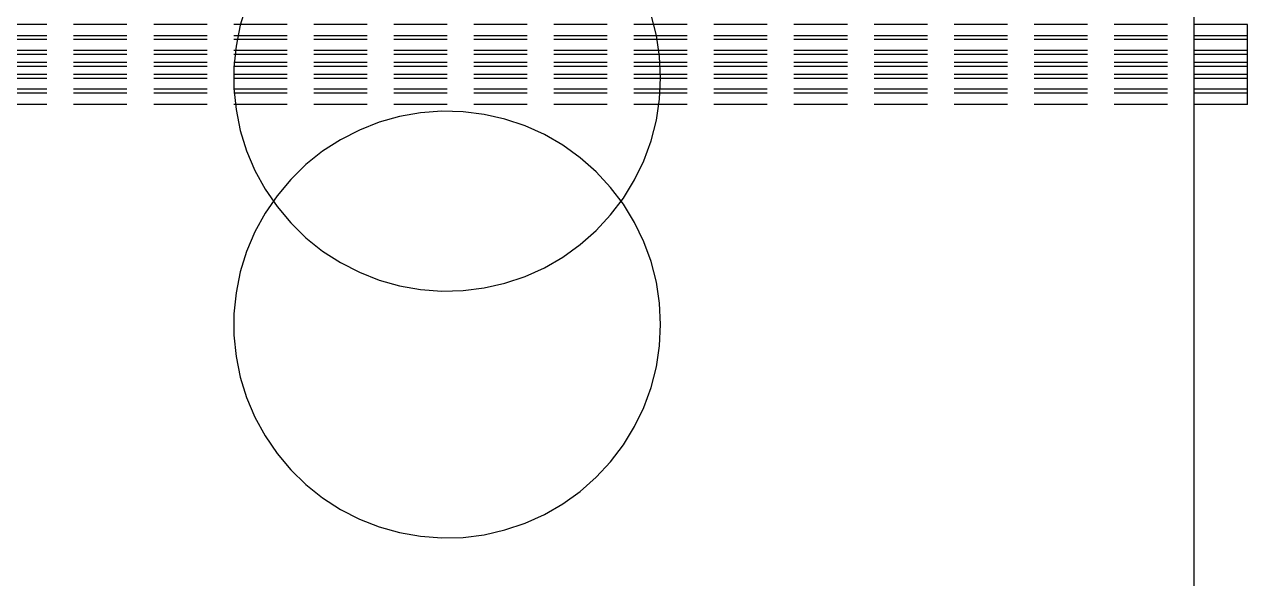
# Model space of a CAD drawing. Header units: metres. Extents: x -200 to 4040, y -1684 to 360.
# Drawn here: x 3624.16 to 3670, y -672.27 to -651.5 of the extents above; entities that cross this region are included whole.
import ezdxf

# ---------------------------------------------------------------- set-up
doc = ezdxf.new("R2010")
doc.units = ezdxf.units.M
doc.linetypes.add('DASHED2', pattern=[3, 2, -1])
doc.layers.add('GIZLI', color=8, linetype='DASHED2')
doc.layers.add('GORUNEN', color=7, linetype='Continuous')

msp = doc.modelspace()

# ---------------------------------------------------------------- linework, layer by layer
at = {"layer": 'GIZLI'}
for points in [[(3668, -675.5), (3668, -635.5)], [(3668, -684.75), (3668, -644.75)], [(3668, -684.75), (3668, -644.75)], [(3632.482, -650.764), (3632.247, -651.526), (3632.089, -652.308), (3632.01, -653.101), (3632.01, -653.899), (3632.089, -654.692), (3632.247, -655.474), (3632.482, -656.236), (3632.792, -656.971), (3633.174, -657.671), (3633.623, -658.33), (3634.136, -658.941), (3634.707, -659.498), (3635.33, -659.996), (3636, -660.428), (3636.71, -660.792), (3637.452, -661.083), (3638.22, -661.299), (3639.005, -661.438), (3639.801, -661.498), (3640.598, -661.478), (3641.389, -661.378), (3642.167, -661.201), (3642.923, -660.947), (3643.65, -660.619), (3644.34, -660.22), (3644.988, -659.755), (3645.586, -659.227), (3646.128, -658.642), (3646.61, -658.007), (3647.026, -657.326), (3647.372, -656.607), (3647.645, -655.858), (3647.841, -655.085), (3647.96, -654.297), (3648, -653.5)], [(3632.482, -650.764), (3632.247, -651.526), (3632.089, -652.308), (3632.01, -653.101), (3632.01, -653.899), (3632.089, -654.692), (3632.247, -655.474), (3632.482, -656.236), (3632.792, -656.971), (3633.174, -657.671), (3633.623, -658.33), (3634.136, -658.941), (3634.707, -659.498), (3635.33, -659.996), (3636, -660.428), (3636.71, -660.792), (3637.452, -661.083), (3638.22, -661.299), (3639.005, -661.438), (3639.801, -661.498), (3640.598, -661.478), (3641.389, -661.378), (3642.167, -661.201), (3642.923, -660.947), (3643.65, -660.619), (3644.34, -660.22), (3644.988, -659.755), (3645.586, -659.227), (3646.128, -658.642), (3646.61, -658.007), (3647.026, -657.326), (3647.372, -656.607), (3647.645, -655.858), (3647.841, -655.085), (3647.96, -654.297), (3648, -653.5)], [(3648, -653.5), (3647.96, -652.703), (3647.841, -651.915), (3647.645, -651.142)], [(3648, -653.5), (3647.96, -652.703), (3647.841, -651.915), (3647.645, -651.142)], [(3670, -651.5), (3610, -651.5)], [(3670, -651.5), (3610, -651.5)], [(3670, -654.5), (3670, -651.5)], [(3670, -651.928), (3670, -651.5)], [(3670, -651.928), (3610, -651.928)], [(3670, -651.928), (3610, -651.928)], [(3670, -652.07), (3610, -652.07)], [(3670, -652.07), (3670, -651.928)], [(3670, -652.479), (3670, -652.07)], [(3670, -652.479), (3610, -652.479)], [(3670, -652.479), (3610, -652.479)], [(3670, -652.62), (3610, -652.62)], [(3670, -652.62), (3670, -652.479)], [(3670, -652.929), (3670, -652.62)], [(3670, -652.929), (3610, -652.929)], [(3670, -652.929), (3610, -652.929)], [(3670, -653.071), (3610, -653.071)], [(3670, -653.071), (3670, -652.929)], [(3670, -653.38), (3670, -653.071)], [(3670, -653.38), (3610, -653.38)], [(3670, -653.38), (3610, -653.38)], [(3670, -653.521), (3610, -653.521)], [(3670, -653.521), (3670, -653.38)], [(3670, -653.93), (3670, -653.521)], [(3670, -653.93), (3610, -653.93)], [(3670, -653.93), (3610, -653.93)], [(3670, -654.072), (3610, -654.072)], [(3670, -654.072), (3670, -653.93)], [(3670, -654.5), (3670, -654.072)], [(3670, -654.5), (3610, -654.5)], [(3648, -662.75), (3647.96, -661.953), (3647.841, -661.165), (3647.645, -660.392), (3647.372, -659.643), (3647.026, -658.924), (3646.61, -658.243), (3646.128, -657.608), (3645.586, -657.023), (3644.988, -656.495), (3644.34, -656.03), (3643.65, -655.631), (3642.923, -655.303), (3642.167, -655.049), (3641.389, -654.872), (3640.598, -654.772), (3639.801, -654.752), (3639.005, -654.812), (3638.22, -654.951), (3637.452, -655.167), (3636.71, -655.458), (3636, -655.822), (3635.33, -656.254), (3634.707, -656.752), (3634.136, -657.309), (3633.623, -657.92), (3633.174, -658.579), (3632.792, -659.279), (3632.482, -660.014), (3632.247, -660.776), (3632.089, -661.558), (3632.01, -662.351), (3632.01, -663.149), (3632.089, -663.942), (3632.247, -664.724), (3632.482, -665.486), (3632.792, -666.221), (3633.174, -666.921), (3633.623, -667.58), (3634.136, -668.191), (3634.707, -668.748), (3635.33, -669.246), (3636, -669.678), (3636.71, -670.042), (3637.452, -670.333), (3638.22, -670.549), (3639.005, -670.688), (3639.801, -670.748), (3640.598, -670.728), (3641.389, -670.628), (3642.167, -670.451), (3642.923, -670.197), (3643.65, -669.869), (3644.34, -669.47), (3644.988, -669.005), (3645.586, -668.477), (3646.128, -667.892), (3646.61, -667.257), (3647.026, -666.576), (3647.372, -665.857), (3647.645, -665.108), (3647.841, -664.335), (3647.96, -663.547), (3648, -662.75)], [(3648, -662.75), (3647.96, -661.953), (3647.841, -661.165), (3647.645, -660.392), (3647.372, -659.643), (3647.026, -658.924), (3646.61, -658.243), (3646.128, -657.608), (3645.586, -657.023), (3644.988, -656.495), (3644.34, -656.03), (3643.65, -655.631), (3642.923, -655.303), (3642.167, -655.049), (3641.389, -654.872), (3640.598, -654.772), (3639.801, -654.752), (3639.005, -654.812), (3638.22, -654.951), (3637.452, -655.167), (3636.71, -655.458), (3636, -655.822), (3635.33, -656.254), (3634.707, -656.752), (3634.136, -657.309), (3633.623, -657.92), (3633.174, -658.579), (3632.792, -659.279), (3632.482, -660.014), (3632.247, -660.776), (3632.089, -661.558), (3632.01, -662.351), (3632.01, -663.149), (3632.089, -663.942), (3632.247, -664.724), (3632.482, -665.486), (3632.792, -666.221), (3633.174, -666.921), (3633.623, -667.58), (3634.136, -668.191), (3634.707, -668.748), (3635.33, -669.246), (3636, -669.678), (3636.71, -670.042), (3637.452, -670.333), (3638.22, -670.549), (3639.005, -670.688), (3639.801, -670.748), (3640.598, -670.728), (3641.389, -670.628), (3642.167, -670.451), (3642.923, -670.197), (3643.65, -669.869), (3644.34, -669.47), (3644.988, -669.005), (3645.586, -668.477), (3646.128, -667.892), (3646.61, -667.257), (3647.026, -666.576), (3647.372, -665.857), (3647.645, -665.108), (3647.841, -664.335), (3647.96, -663.547), (3648, -662.75)]]:
    msp.add_lwpolyline(points, dxfattribs=at)
at = {"layer": 'GORUNEN'}
msp.add_lwpolyline([(3668, -675.5), (3668, -635.5)], dxfattribs=at)

doc.saveas('drawing.dxf')
